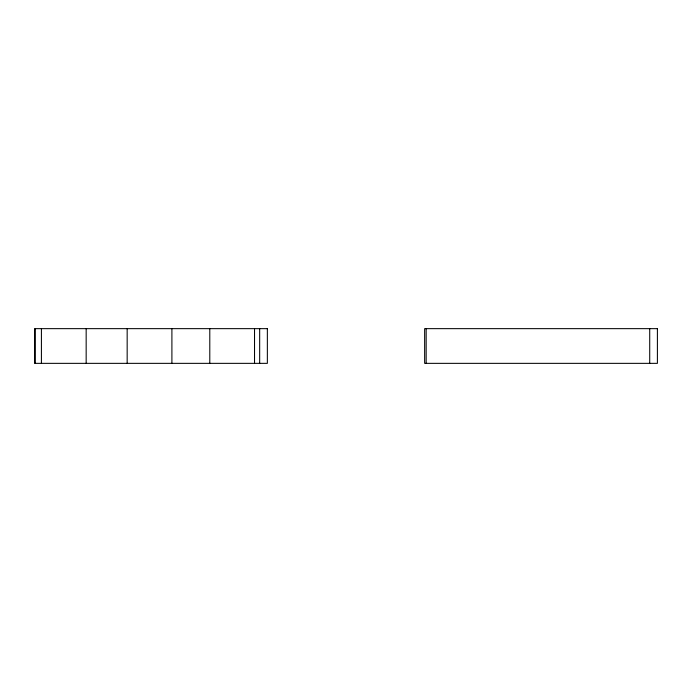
<?xml version="1.0" encoding="UTF-8"?>
<svg xmlns="http://www.w3.org/2000/svg" width="692" height="692" viewBox="0 0 692 692"><rect width="100%" height="100%" fill="white"/><g stroke="black" fill="none" stroke-linecap="round" stroke-linejoin="round"><path stroke-width="1.04" d="M649.719 328.648L649.719 363.352M426.168 328.648L426.168 363.352M259.673 328.648L259.673 363.352M254.526 328.648L254.526 363.352M209.788 328.648L209.788 363.352M171.901 328.648L171.901 363.352M127.164 328.648L127.164 363.352M86.163 328.648L86.163 363.352M41.416 328.648L41.416 363.352M35.223 328.648L35.223 363.352M267.354 328.648L34.6 328.648L34.6 363.352L267.354 363.352L267.354 328.648M657.4 328.648L424.646 328.648L424.646 363.352L657.4 363.352L657.4 328.648"/></g></svg>
